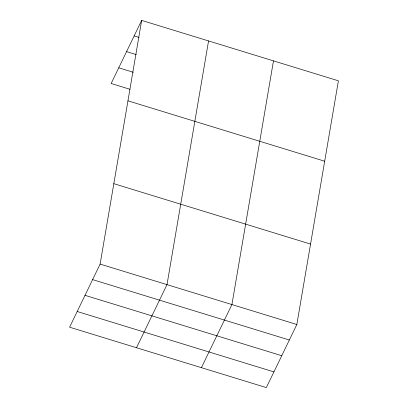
<?xml version="1.0" encoding="UTF-8"?>
<svg xmlns="http://www.w3.org/2000/svg" width="408" height="408" viewBox="0 0 408 408"><rect width="100%" height="100%" fill="white"/><g stroke="black" fill="none" stroke-linecap="round" stroke-linejoin="round"><path stroke-width="0.61" d="M100.113 264.093L141.663 20.4L338.395 80.799L296.845 324.493L266.337 387.6L69.605 327.201L100.113 264.093L296.845 324.493M208.554 40.938L166.999 284.631L136.491 347.738M273.472 60.868L231.923 304.562L201.414 367.669M141.663 20.4L111.154 83.507L130.004 89.296M134.161 35.924L139.021 37.414M126.567 51.627L136.298 54.611M118.743 67.804L133.339 72.287M127.949 100.817L324.686 161.216M113.822 183.677L310.559 244.071M92.606 279.618L289.343 340.012M85.017 295.321L281.75 355.715M77.194 311.498L273.931 371.897"/></g></svg>
